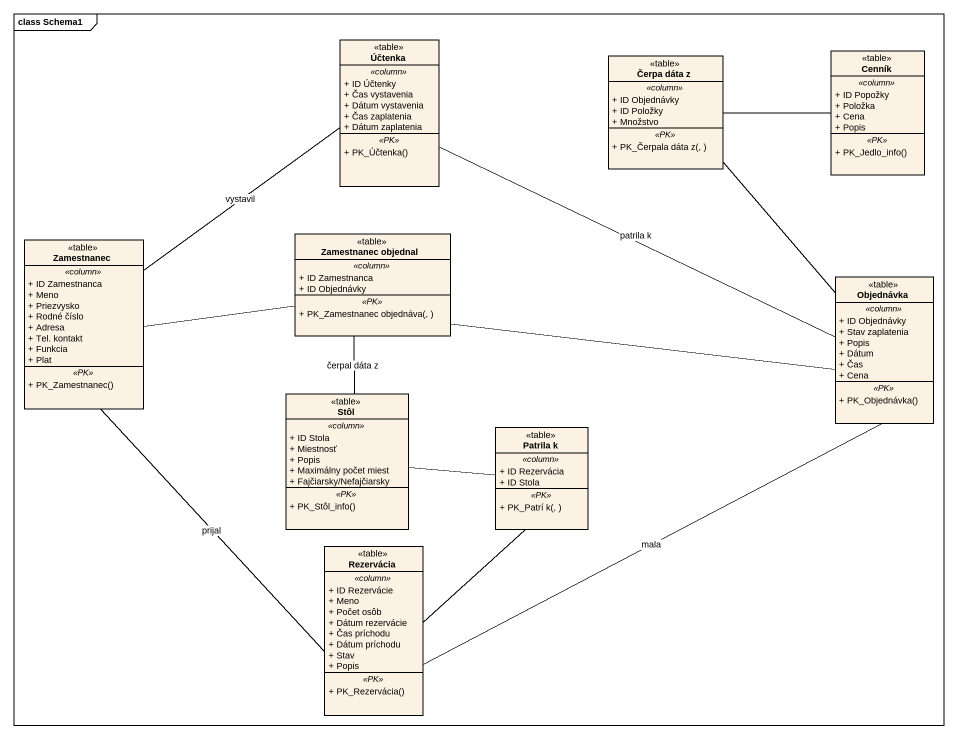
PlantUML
@startuml
mainframe class Schema1
hide circle
hide empty members
skinparam classAttributeIconSize 0
class Účtenka <<table>> {
  .. <<column>> ..
  + ID Účtenky
  + Čas vystavenia
  + Dátum vystavenia
  + Čas zaplatenia
  + Dátum zaplatenia
  .. <<PK>> ..
  + PK_Účtenka()
}
class "Čerpa dáta z" as Čerpa_dáta_z <<table>> {
  .. <<column>> ..
  + ID Objednávky
  + ID Položky
  + Množstvo
  .. <<PK>> ..
  + PK_Čerpala dáta z(, )
}
class Cenník <<table>> {
  .. <<column>> ..
  + ID Popožky
  + Položka
  + Cena
  + Popis
  .. <<PK>> ..
  + PK_Jedlo_info()
}
class Zamestnanec <<table>> {
  .. <<column>> ..
  + ID Zamestnanca
  + Meno
  + Priezvysko
  + Rodné číslo
  + Adresa
  + Tel. kontakt
  + Funkcia
  + Plat
  .. <<PK>> ..
  + PK_Zamestnanec()
}
class "Zamestnanec objednal" as Zamestnanec_objednal <<table>> {
  .. <<column>> ..
  + ID Zamestnanca
  + ID Objednávky
  .. <<PK>> ..
  + PK_Zamestnanec objednáva(, )
}
class Objednávka <<table>> {
  .. <<column>> ..
  + ID Objednávky
  + Stav zaplatenia
  + Popis
  + Dátum
  + Čas
  + Cena
  .. <<PK>> ..
  + PK_Objednávka()
}
class Stôl <<table>> {
  .. <<column>> ..
  + ID Stola
  + Miestnosť
  + Popis
  + Maximálny počet miest
  + Fajčiarsky/Nefajčiarsky
  .. <<PK>> ..
  + PK_Stôl_info()
}
class "Patrila k" as Patrila_k <<table>> {
  .. <<column>> ..
  + ID Rezervácia
  + ID Stola
  .. <<PK>> ..
  + PK_Patrí k(, )
}
class Rezervácia <<table>> {
  .. <<column>> ..
  + ID Rezervácie
  + Meno
  + Počet osôb
  + Dátum rezervácie
  + Čas príchodu
  + Dátum príchodu
  + Stav
  + Popis
  .. <<PK>> ..
  + PK_Rezervácia()
}
Čerpa_dáta_z -right- Cenník
Čerpa_dáta_z -- Objednávka
Zamestnanec -up- Účtenka : vystavil
Zamestnanec -right- Zamestnanec_objednal
Zamestnanec_objednal -right- Objednávka
Objednávka -left- Účtenka : patrila k
Stôl -up- Zamestnanec_objednal : čerpal dáta z
Stôl -right- Patrila_k
Rezervácia -up- Zamestnanec : prijal
Rezervácia -right- Objednávka : mala
Rezervácia -up- Patrila_k
@enduml
